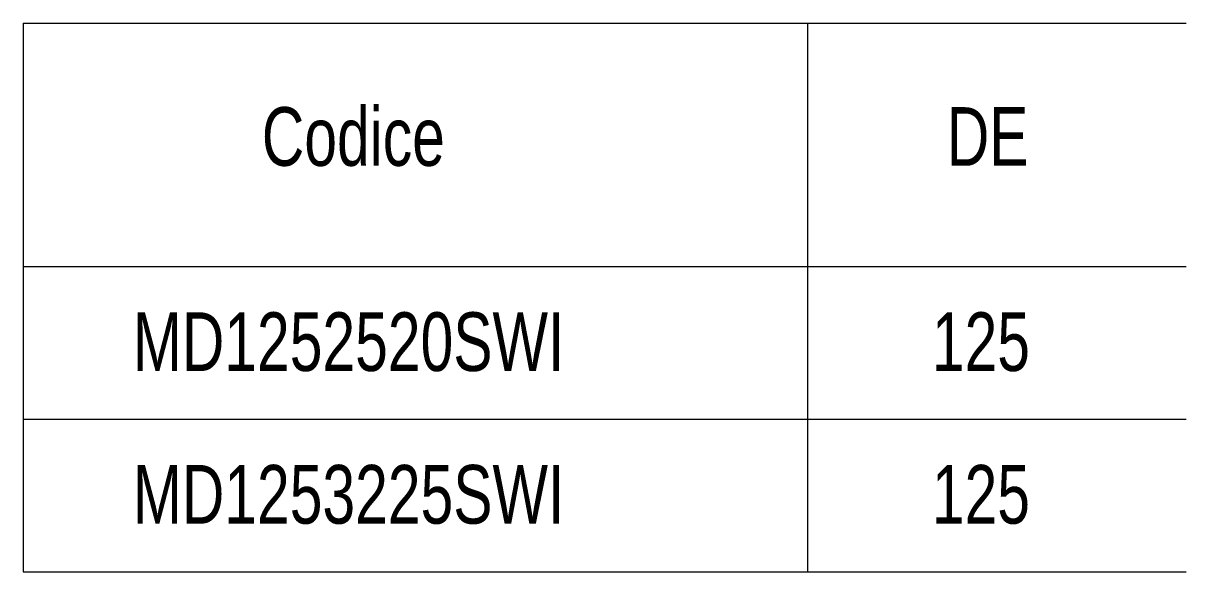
# Model space of a CAD drawing. Header units: millimetres. Extents: x 6 to 413, y 7 to 291.
# Drawn here: x 136.2 to 205.6, y 100.5 to 133.2 of the extents above; entities that cross this region are included whole.
import ezdxf

# ---------------------------------------------------------------- set-up
doc = ezdxf.new("R2010")
doc.units = ezdxf.units.MM
doc.styles.add('SLDTEXTSTYLE2', font='TXT', dxfattribs={"width": 0.75})

# ---------------------------------------------------------------- blocks, each defined once
blk = doc.blocks.new('SW_TABLEANNOTATION_1')
at = {"color": 0, "linetype": 'Continuous', "lineweight": 18}
for p, q in [((0, 0), (0, -14.505)), ((0, 0), (46.81, 0)), ((46.81, 0), (46.81, -14.505)), ((46.81, 0), (69.424, 0)), ((0, -14.505), (0, -23.611)), ((0, -14.505), (46.81, -14.505)), ((46.81, -14.505), (46.81, -23.611)), ((46.81, -14.505), (69.424, -14.505)), ((0, -23.611), (0, -32.716)), ((0, -23.611), (46.81, -23.611)), ((46.81, -23.611), (46.81, -32.716)), ((46.81, -23.611), (69.424, -23.611)), ((0, -32.716), (46.81, -32.716)), ((46.81, -32.716), (69.424, -32.716))]:
    blk.add_line(p, q, dxfattribs=at)
at = {"color": 0, "linetype": 'Continuous', "lineweight": 0, "char_height": 3.5, "attachment_point": 1, "style": 'SLDTEXTSTYLE2'}
for s, insert in [('Codice', (14.242, -5.004)), ('DE', (55.13, -5.004)), ('MD1252520SWI', (6.544, -17.242)), ('125', (54.238, -17.242)), ('MD1253225SWI', (6.544, -26.348)), ('125', (54.238, -26.348))]:
    blk.add_mtext(s, dxfattribs=dict(at, insert=insert))

msp = doc.modelspace()

# ---------------------------------------------------------------- block references
at = {"color": 7, "linetype": 'Continuous', "lineweight": 0}
msp.add_blockref('SW_TABLEANNOTATION_1', (136.2364, 133.1838), dxfattribs=at)

doc.saveas('drawing.dxf')
